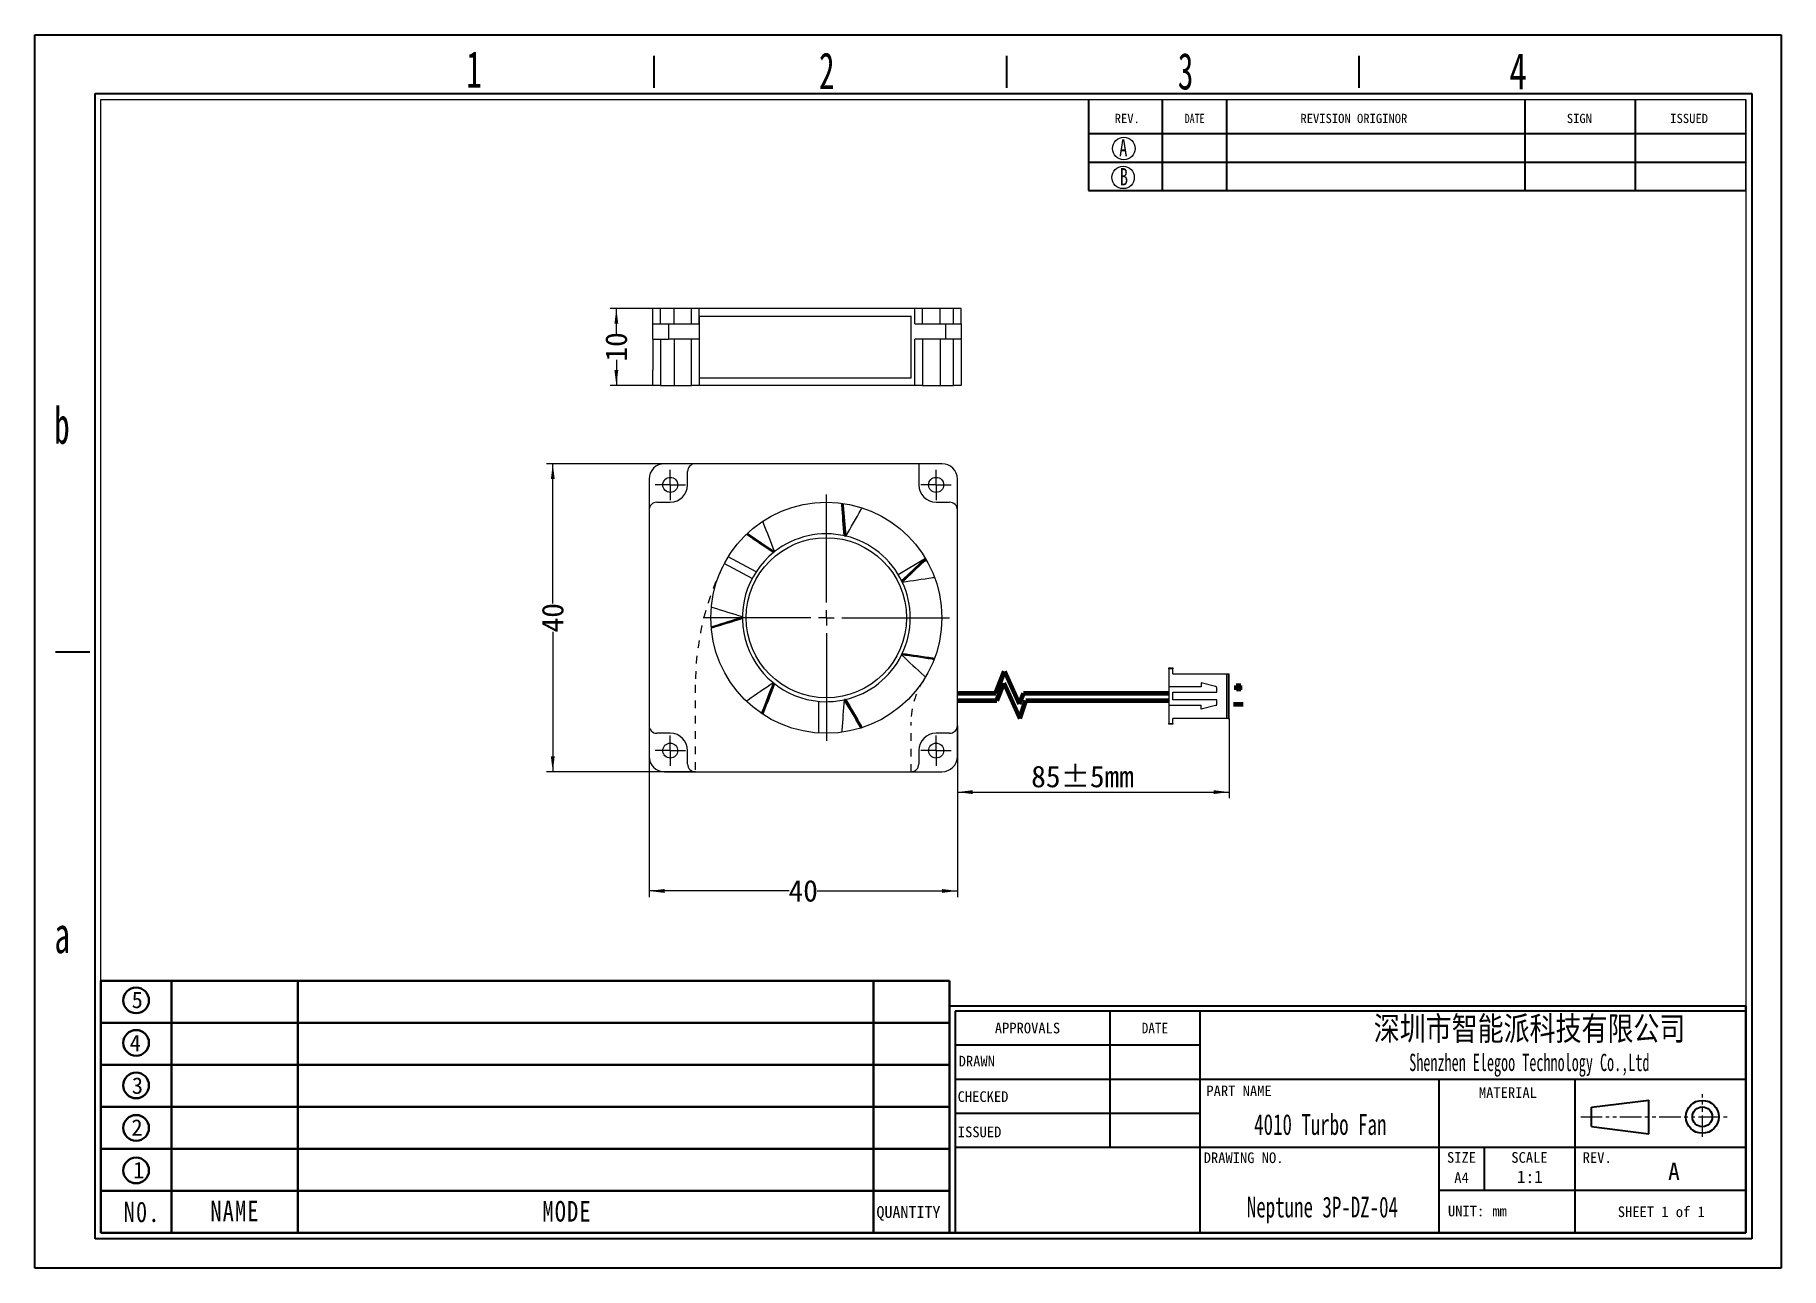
# Model space of a CAD drawing. Header units: millimetres. Extents: x 0 to 227, y 0 to 160.
import ezdxf
from ezdxf.enums import TextEntityAlignment as Align

# ---------------------------------------------------------------- set-up
doc = ezdxf.new("R2010")
doc.units = ezdxf.units.MM
for name, pattern in [('双点画线', [22, 12, -2, 2, -2, 2, -2]), ('点画线', [18, 12, -2, 2, -2]), ('虚线', [2, 1, -1])]:
    doc.linetypes.add(name, pattern=pattern)
doc.layers.get('0').update_dxf_attribs({"lineweight": 35})
for name, color, linetype, lineweight in [('SLD-0', 179, 'Continuous', 30), ('中心线层', 1, '点画线', 18), ('图框', 7, 'Continuous', 18), ('尺寸线层', 3, 'Continuous', 18), ('粗实线层', 7, 'Continuous', 35)]:
    doc.layers.add(name, color=color, linetype=linetype, lineweight=lineweight)
doc.styles.add('SLDTEXTSTYLE0', font='', dxfattribs={"width": 0.7})
doc.styles.add('SLDTEXTSTYLE10', font='', dxfattribs={"width": 0.7865})
doc.styles.add('SLDTEXTSTYLE11', font='', dxfattribs={"width": 0.862222})
doc.styles.add('SLDTEXTSTYLE12', font='', dxfattribs={"width": 1.089})
doc.styles.add('SLDTEXTSTYLE13', font='', dxfattribs={"width": 0.805625})
doc.styles.add('SLDTEXTSTYLE2', font='', dxfattribs={"width": 0.469})
doc.styles.add('SLDTEXTSTYLE3', font='', dxfattribs={"width": 0.56})
doc.styles.add('SLDTEXTSTYLE4', font='', dxfattribs={"width": 0.40535})
doc.styles.add('SLDTEXTSTYLE5', font='', dxfattribs={"width": 0.7})
doc.styles.add('SLDTEXTSTYLE6', font='', dxfattribs={"width": 0.62})
doc.styles.add('SLDTEXTSTYLE7', font='', dxfattribs={"width": 0.9075})
doc.styles.add('SLDTEXTSTYLE8', font='', dxfattribs={"width": 0.484})
doc.styles.add('SLDTEXTSTYLE9', font='', dxfattribs={"width": 0.870455})
doc.styles.add('工程1', font='')
doc.styles.add('标准', font='', dxfattribs={"width": 0.667})
doc.styles.get('SLDTEXTSTYLE0').set_extended_font_data('宋体')
doc.styles.get('SLDTEXTSTYLE10').set_extended_font_data('宋体')
doc.styles.get('SLDTEXTSTYLE11').set_extended_font_data('宋体')
doc.styles.get('SLDTEXTSTYLE12').set_extended_font_data('宋体')
doc.styles.get('SLDTEXTSTYLE13').set_extended_font_data('宋体')
doc.styles.get('SLDTEXTSTYLE2').set_extended_font_data('宋体')
doc.styles.get('SLDTEXTSTYLE3').set_extended_font_data('宋体')
doc.styles.get('SLDTEXTSTYLE4').set_extended_font_data('宋体')
doc.styles.get('SLDTEXTSTYLE5').set_extended_font_data('宋体')
doc.styles.get('SLDTEXTSTYLE6').set_extended_font_data('宋体')
doc.styles.get('SLDTEXTSTYLE7').set_extended_font_data('宋体')
doc.styles.get('SLDTEXTSTYLE8').set_extended_font_data('宋体')
doc.styles.get('SLDTEXTSTYLE9').set_extended_font_data('宋体')
doc.styles.get('工程1').set_extended_font_data('宋体')
doc.styles.get('标准').set_extended_font_data('宋体')
doc.dimstyles.new('标准', dxfattribs={"dimscale": 0.8, "dimtxt": 3.5, "dimasz": 2.5, "dimexe": 1, "dimexo": 0, "dimtad": 1, "dimdsep": 46, "dimtxsty": '工程1', "dimblk": '_CAXARROW', "dimcen": 0, "dimdle": 4, "dimazin": 2, "dimtfac": 0.707107, "dimtdec": 3, "dimtmove": 2, "dimatfit": 3, "dimfxl": 1, "dimfrac": 2, "dimtolj": 1, "dimarcsym": 1})

# ---------------------------------------------------------------- blocks, each defined once
blk = doc.blocks.new('ELEGOO标题栏_1')
for p in [(133.85, 38.11), (0, 0)]:
    blk.add_line(p, (133.85, 0))
at = {"layer": 'SLD-0', "color": 0, "linetype": 'Continuous'}
for p, q in [((133.85, 38.11), (0, 38.11)), ((0, 38.11), (0, 0)), ((133.85, 37.29), (0.96, 37.29)), ((0.96, 37.29), (0.96, 0)), ((26.95, 37.29), (26.95, 14.34)), ((42.07, 37.29), (42.07, 0)), ((42.07, 31.55), (0.96, 31.55)), ((133.85, 25.81), (0.96, 25.81)), ((82.22, 25.81), (82.22, 0)), ((105.17, 0), (105.17, 25.81)), ((107.93, 21.13), (117.56, 22.32)), ((107.93, 17.89), (107.93, 21.13)), ((117.56, 16.63), (117.56, 22.32)), ((42.07, 20.08), (0.96, 20.08)), ((107.93, 17.89), (117.56, 16.63)), ((133.85, 14.34), (0.96, 14.34)), ((89.87, 14.34), (89.87, 7.17)), ((82.22, 7.17), (133.85, 7.17))]:
    blk.add_line(p, q, dxfattribs=at)
for radius in [2.77, 1.67]:
    blk.add_circle((126.54, 19.51), radius, dxfattribs=at)
at = {"layer": '中心线层', "color": 1, "linetype": '双点画线', "lineweight": 18, "ltscale": 0.3}
for p, q in [((126.54, 16.16), (126.54, 23.3)), ((106.1, 19.51), (130.7, 19.51))]:
    blk.add_line(p, q, dxfattribs=at)
at = {"layer": 'SLD-0', "color": 0}
for s, insert, char_height, width, attachment_point, style in [('{\\W1;APPROVALS}', (13.1, 35.34), 1.7927, 38.1779, 2, 'SLDTEXTSTYLE10'), ('DATE', (34.52, 35.34), 1.793, 17.8919, 2, 'SLDTEXTSTYLE7'), ('{\\W0.8;深圳市智能派科技有限公司}', (97.5, 36.37), 4, 133.1206, 2, 'SLDTEXTSTYLE0'), ('{\\W1;DRAWN}', (4.58, 29.77), 1.7927, 12.6788, 2, 'SLDTEXTSTYLE4'), ('{\\fsimsun|b1|i0|c134|p2;\\W0.6;Shenzhen Elegoo Technology Co.,Ltd}', (97.46, 30.12), 2.9104, 129.0935, 2, 'SLDTEXTSTYLE2'), ('{\\W1;CHECKED}', (5.63, 23.81), 1.7927, 17.6061, 2, 'SLDTEXTSTYLE4'), ('{\\W1;PART NAME}', (48.66, 24.78), 1.7927, 40.2352, 2, 'SLDTEXTSTYLE11'), ('{\\W1;MATERIAL}', (93.86, 24.48), 1.7927, 43.0109, 2, 'SLDTEXTSTYLE12'), ('{\\W1;ISSUED}', (5.05, 17.87), 1.7927, 14.7218, 2, 'SLDTEXTSTYLE4'), ('{\\W1;DRAWING NO.}', (49.43, 13.53), 1.7927, 46.8642, 2, 'SLDTEXTSTYLE9'), ('{\\W1;SIZE}', (86.06, 13.59), 1.793, 9.8746, 2, 'SLDTEXTSTYLE4'), ('{\\W1;SCALE}', (97.48, 13.58), 1.7927, 22.8456, 2, 'SLDTEXTSTYLE7'), ('{\\W1;REV.}', (108.87, 13.56), 1.793, 16.3741, 2, 'SLDTEXTSTYLE7'), ('{\\W1;A}', (120.78, 11.78), 2.91, 3.9348, 1, 'SLDTEXTSTYLE3'), ('{\\W1;A4}', (86.06, 10.18), 1.793, 4.9073, 2, 'SLDTEXTSTYLE4'), ('{\\W1;1:1}', (97.55, 10.49), 2.117, 7.7808, 2, 'SLDTEXTSTYLE3'), ('{\\W1;UNIT:}', (86.83, 4.57), 1.7927, 18.0042, 2, 'SLDTEXTSTYLE7'), ('{\\W1;mm}', (92.46, 4.58), 1.793, 5.0475, 2, 'SLDTEXTSTYLE8'), ('{\\W1;SHEET 1 of 1}', (119.64, 4.44), 1.7927, 47.0046, 2, 'SLDTEXTSTYLE13')]:
    blk.add_mtext(s, dxfattribs=dict(at, insert=insert, char_height=char_height, width=width, attachment_point=attachment_point, style=style))
at = {"layer": '尺寸线层', "color": 0, "style": '标准', "width": 0.667}
for tag, height, p in [('绘制者', 2, (21.79, 28.7)), ('绘图日期', 2, (34.51, 28.68)), ('审核者', 2, (21.8, 23.22)), ('审核日期', 2, (34.51, 22.95)), ('材质', 3.5, (94.1, 18.33)), ('发布者', 2, (21.79, 17.24)), ('发布日期', 2, (34.51, 17.21)), ('零件名称', 3.5, (62.32, 18.23)), ('图纸编号', 3.5, (62.68, 4.34))]:
    blk.add_attdef(tag, text='', height=height, dxfattribs=at).set_placement(p, align=Align.MIDDLE_CENTER)
blk = doc.blocks.new('更新记录栏_1')
at = {"layer": 'SLD-0', "color": 0, "linetype": 'Continuous'}
for p, q in [((-110.52, 0), (-110.52, -15.3)), ((-98.13, 0), (-98.13, -15.3)), ((-87.3, 0), (-87.3, -15.3)), ((-110.52, -5.74), (0, -5.74)), ((-110.52, -10.52), (0, -10.52)), ((-110.52, -15.3), (0, -15.3))]:
    blk.add_line(p, q, dxfattribs=at)
at = {"layer": 'SLD-0', "color": 0}
for p, q in [((-37.16, 0), (-37.16, -15.3)), ((-18.58, 0), (-18.58, -15.3))]:
    blk.add_line(p, q, dxfattribs=at)
at = {"layer": 'SLD-0', "color": 2, "lineweight": 0}
for centre in [(-104.56, -8.25), (-104.68, -13.1)]:
    blk.add_circle(centre, 1.89, dxfattribs=at)
at = {"layer": '粗实线层', "color": 0, "lineweight": 18}
for p in [(-110.52, 0), (0, -15.3)]:
    blk.add_line(p, (0, 0), dxfattribs=at)
at = {"layer": 'SLD-0', "color": 0, "attachment_point": 1, "style": 'SLDTEXTSTYLE10'}
for s, insert, char_height, width in [('{\\W1;REV.}', (-106.09, -2.41), 1.554, 12.2988), ('DATE', (-94.32, -2.41), 1.554, 13.4388), ('{\\W1;REVISION ORIGINOR}', (-74.87, -2.41), 1.5536, 57.5127), ('{\\W1;SIGN}', (-30.09, -2.41), 1.554, 12.3134), ('{\\W1;ISSUED}', (-12.7, -2.41), 1.5536, 19.59)]:
    blk.add_mtext(s, dxfattribs=dict(at, insert=insert, char_height=char_height, width=width))
at = {"layer": 'SLD-0', "color": 2, "char_height": 2.9, "attachment_point": 1, "style": 'SLDTEXTSTYLE5'}
for s, insert, width in [('A', (-105.34, -6.68), 3.5956), ('B', (-105.23, -11.54), 3.5381)]:
    blk.add_mtext(s, dxfattribs=dict(at, insert=insert, width=width))
at = {"layer": '尺寸线层', "color": 0, "style": '标准', "width": 0.667}
for tag, p in [('日期A', (-92.71, -8.13)), ('A版本更新内容', (-62.23, -8.13)), ('标记A', (-27.87, -8.13)), ('发布者A', (-9.29, -8.13)), ('日期B', (-92.71, -12.91)), ('A版本更新内容', (-62.23, -12.91)), ('标记B', (-27.87, -12.91)), ('发布者B', (-9.29, -12.91))]:
    blk.add_attdef(tag, text='', height=1.5, dxfattribs=at).set_placement(p, align=Align.MIDDLE_CENTER)
blk = doc.blocks.new('图框_1')
at = {"layer": 'SLD-0', "color": 0}
for p, q in [((0, 207.38), (293.52, 207.38)), ((0, 0), (0, 207.38)), ((293.52, 207.38), (293.52, 0)), ((293.52, 0), (0, 0))]:
    blk.add_line(p, q, dxfattribs=at)
at = {"layer": 'SLD-0', "color": 0, "linetype": 'Continuous'}
for p, q in [((104.11, 198.49), (104.11, 203.88)), ((163.36, 198.49), (163.36, 203.88)), ((222.61, 198.49), (222.61, 203.88)), ((10.1, 4.94), (10.1, 197.5)), ((10.1, 197.5), (288.58, 197.5)), ((288.58, 197.5), (288.58, 4.94)), ((9.21, 103.56), (3.48, 103.56)), ((288.58, 4.94), (10.1, 4.94))]:
    blk.add_line(p, q, dxfattribs=at)
at = {"layer": 'SLD-0', "color": 0, "lineweight": 15}
for p, q in [((11.08, 5.93), (11.08, 196.52)), ((11.08, 196.52), (287.59, 196.52)), ((287.59, 196.52), (287.59, 5.93)), ((287.59, 5.93), (11.08, 5.93))]:
    blk.add_line(p, q, dxfattribs=at)
at = {"layer": 'SLD-0', "color": 0, "char_height": 6.17, "attachment_point": 1}
for s, insert, width, style in [('1', (72.52, 204.68), 3.1728, 'SLDTEXTSTYLE6'), ('2', (131.8, 204.43), 6.4014, 'SLDTEXTSTYLE6'), ('3', (192.12, 204.37), 6.3735, 'SLDTEXTSTYLE6'), ('4', (247.85, 204.37), 7.6545, 'SLDTEXTSTYLE5'), ('b', (3.24, 144.8), 6.4386, 'SLDTEXTSTYLE6'), ('a', (3.29, 59.13), 6.3735, 'SLDTEXTSTYLE6')]:
    blk.add_mtext(s, dxfattribs=dict(at, insert=insert, width=width, style=style))
blk = doc.blocks.new('图框1_1')
at = {"layer": '粗实线层', "color": 0}
blk.add_blockref('图框_1', (0, 0), dxfattribs=at)
blk = doc.blocks.new('明细栏_1')
at = {"layer": '粗实线层', "color": 0}
for p, q in [((144.46, 42.89), (0, 42.89)), ((0, 0), (0, 42.89)), ((12, 42.89), (12, 0)), ((33.51, 42.89), (33.51, 0)), ((131.49, 42.89), (131.49, 0)), ((144.46, 42.89), (144.46, 0)), ((144.46, 35.74), (0, 35.74)), ((144.46, 28.59), (0, 28.59)), ((144.46, 21.44), (0, 21.44)), ((0, 14.3), (0, 21.44)), ((144.46, 14.3), (0, 14.3)), ((144.46, 7.17), (0, 7.17)), ((144.46, 0), (0, 0))]:
    blk.add_line(p, q, dxfattribs=at)
for centre in [(6, 39.59), (6, 32.35), (6, 25.11), (6, 17.87), (6, 10.63)]:
    blk.add_circle(centre, 2.19, dxfattribs=at)
at = {"layer": '尺寸线层', "color": 0, "char_height": 2.8, "attachment_point": 1, "line_spacing_factor": 1.15057, "style": '标准'}
for s, insert, width in [('\\T1.1;{\\fsimsun|b1|i0|c134|p2;\\W1;5}', (5.24, 41.07), 1.5173), ('\\T1.1;{\\fsimsun|b1|i0|c134|p2;\\W1;4}', (4.9, 33.74), 1.7207), ('\\T1.1;{\\fsimsun|b1|i0|c134|p2;\\W1;3}', (5.27, 26.48), 1.5173), ('\\T1.1;{\\fsimsun|b1|i0|c134|p2;\\W1;2}', (5.2, 19.34), 1.5486), ('\\T1.1;{\\fsimsun|b1|i0|c134|p2;\\W1;1}', (5.48, 12.1), 1.3013)]:
    blk.add_mtext(s, dxfattribs=dict(at, insert=insert, width=width))
at = {"layer": '尺寸线层', "color": 3, "attachment_point": 1, "line_spacing_factor": 1.15057, "style": '标准'}
for s, insert, char_height, width in [('\\T1.1;{\\fsimsun|b1|i0|c134|p2;\\W0.8;\\C0;N0.}', (3.88, 5.33), 3.5, 5.1088), ('\\T1.1;{\\fsimsun|b1|i0|c134|p2;\\W0.8;\\C0;NAME}', (18.64, 5.48), 3.5, 8.4532), ('\\T1.1;{\\fsimsun|b1|i0|c134|p2;\\W0.8;\\C0;MODE}', (75.17, 5.42), 3.5, 8.4532), ('{\\fSimSun|b1|i0|c134|p2;\\W1;\\T1;\\C0;QUANTITY}', (132.02, 4.55), 2, 11.2737)]:
    blk.add_mtext(s, dxfattribs=dict(at, insert=insert, char_height=char_height, width=width))
at = {"layer": '尺寸线层', "color": 0, "style": '标准', "width": 0.667}
for tag, p in [('名称5', (22.75, 39.31)), ('规格5', (79.55, 39.31)), ('数量5 ', (137.97, 39.31)), ('名称4', (22.75, 32.17)), ('规格4 ', (79.55, 32.17)), ('数量4', (137.97, 32.17)), ('名称3', (22.75, 25.02)), ('规格3', (79.55, 25.02)), ('数量3', (137.97, 25.02)), ('名称2', (22.75, 17.87)), ('规格2', (79.55, 17.87)), ('数量2', (137.97, 17.87)), ('名称1', (22.75, 10.73)), ('规格1', (79.55, 10.73)), ('数量1', (137.97, 10.73))]:
    blk.add_attdef(tag, text='', height=2.5, dxfattribs=at).set_placement(p, align=Align.MIDDLE_CENTER)
blk = doc.blocks.new('SW_CENTERMARKSYMBOL_0_2_1')
at = {"layer": '图框', "color": 0}
for p, q in [((0, 2), (0, 16)), ((-2, 0), (-16, 0)), ((0, 0), (-1, 0)), ((0, 0), (0, 1)), ((0, 0), (0, -1)), ((0, 0), (1, 0)), ((2, 0), (16, 0)), ((0, -2), (0, -16))]:
    blk.add_line(p, q, dxfattribs=at)
blk = doc.blocks.new('SW_CENTERMARKSYMBOL_1')
at = {"layer": '图框', "color": 0}
for p, q in [((-1, 0), (-1.97, 0)), ((0, 0), (-1, 0)), ((0, 1), (0, 1.97)), ((0, 0), (0, 1)), ((0, 0), (0, -1)), ((0, 0), (1, 0)), ((1, 0), (1.97, 0)), ((0, -1), (0, -1.97))]:
    blk.add_line(p, q, dxfattribs=at)
blk = doc.blocks.new('SW_CENTERMARKSYMBOL_2_1')
at = {"layer": '图框', "color": 0}
for p, q in [((-1, 0), (-1.97, 0)), ((0, 0), (-1, 0)), ((0, 1), (0, 1.97)), ((0, 0), (0, 1)), ((0, 0), (0, -1)), ((0, 0), (1, 0)), ((1, 0), (1.97, 0)), ((0, -1), (0, -1.97))]:
    blk.add_line(p, q, dxfattribs=at)
blk = doc.blocks.new('SW_CENTERMARKSYMBOL_3')
at = {"layer": '图框', "color": 0}
for p, q in [((-1, 0), (-1.97, 0)), ((0, 0), (-1, 0)), ((0, 1), (0, 1.97)), ((0, 0), (0, 1)), ((0, 0), (0, -1)), ((0, 0), (1, 0)), ((1, 0), (1.97, 0)), ((0, -1), (0, -1.97))]:
    blk.add_line(p, q, dxfattribs=at)
blk = doc.blocks.new('SW_CENTERMARKSYMBOL_4')
at = {"layer": '图框', "color": 0}
for p, q in [((-1, 0), (-1.97, 0)), ((0, 0), (-1, 0)), ((0, 1), (0, 1.97)), ((0, 0), (0, 1)), ((0, 0), (0, -1)), ((0, 0), (1, 0)), ((1, 0), (1.97, 0)), ((0, -1), (0, -1.97))]:
    blk.add_line(p, q, dxfattribs=at)
blk = doc.blocks.new('*X13')
at = {"layer": '尺寸线层', "linetype": 'Continuous'}
for points in [[(119.7, 61.79), (121.7, 62.04), (121.7, 61.54)], [(154.96, 61.79), (152.96, 62.04), (152.96, 61.54)]]:
    blk.add_hatch(color=0, dxfattribs=at).paths.add_polyline_path(points, flags=0)
at = {"layer": '尺寸线层', "color": 0, "linetype": 'Continuous'}
for p, q in [((154.96, 71.37), (154.96, 60.99)), ((119.7, 66.41), (119.7, 60.99)), ((119.7, 61.79), (154.96, 61.79))]:
    blk.add_line(p, q, dxfattribs=at)
at = {"layer": '尺寸线层', "color": 0, "insert": (135.95, 63.8), "char_height": 2.8, "width": 27.6559, "attachment_point": 5, "style": '工程1'}
blk.add_mtext('85%%P5mm', dxfattribs=at)
blk = doc.blocks.new('_CAXARROW')
blk.add_hatch(color=0).paths.add_polyline_path([(0, 0), (-1, 0.125), (-1, -0.125)], flags=0)
blk = doc.blocks.new('*X14')
at = {"layer": '尺寸线层', "linetype": 'Continuous'}
for points in [[(67.2, 104.43), (67.45, 102.43), (66.95, 102.43)], [(67.2, 64.43), (67.45, 66.43), (66.95, 66.43)]]:
    blk.add_hatch(color=0, dxfattribs=at).paths.add_polyline_path(points, flags=0)
at = {"layer": '尺寸线层', "color": 0, "linetype": 'Continuous'}
for p, q in [((85.7, 104.43), (66.4, 104.43)), ((67.2, 86.26), (67.2, 104.43)), ((67.2, 82.6), (67.2, 64.43)), ((85.7, 64.43), (66.4, 64.43))]:
    blk.add_line(p, q, dxfattribs=at)
at = {"layer": '尺寸线层', "color": 0, "insert": (67.2, 84.43), "char_height": 2.8, "width": 7.3207, "attachment_point": 5, "rotation": 90, "style": '工程1'}
blk.add_mtext('40', dxfattribs=at)
blk = doc.blocks.new('*X15')
at = {"layer": '尺寸线层', "linetype": 'Continuous'}
for points in [[(79.7, 48.96), (81.7, 49.21), (81.7, 48.71)], [(119.7, 48.96), (117.7, 49.21), (117.7, 48.71)]]:
    blk.add_hatch(color=0, dxfattribs=at).paths.add_polyline_path(points, flags=0)
at = {"layer": '尺寸线层', "color": 0, "linetype": 'Continuous'}
for p, q in [((79.7, 70.43), (79.7, 48.16)), ((119.7, 70.43), (119.7, 48.16)), ((97.87, 48.96), (79.7, 48.96)), ((101.53, 48.96), (119.7, 48.96))]:
    blk.add_line(p, q, dxfattribs=at)
at = {"layer": '尺寸线层', "color": 0, "insert": (99.7, 48.96), "char_height": 2.8, "width": 7.3207, "attachment_point": 5, "style": '工程1'}
blk.add_mtext('40', dxfattribs=at)
blk = doc.blocks.new('*X16')
at = {"layer": '尺寸线层', "linetype": 'Continuous'}
for points in [[(75.45, 124.59), (75.7, 122.59), (75.2, 122.59)], [(75.45, 114.59), (75.7, 116.59), (75.2, 116.59)]]:
    blk.add_hatch(color=0, dxfattribs=at).paths.add_polyline_path(points, flags=0)
at = {"layer": '尺寸线层', "color": 0, "linetype": 'Continuous'}
for p, q in [((81.2, 124.59), (74.65, 124.59)), ((75.45, 121.26), (75.45, 124.59)), ((75.45, 117.91), (75.45, 114.59)), ((81.2, 114.59), (74.65, 114.59))]:
    blk.add_line(p, q, dxfattribs=at)
at = {"layer": '尺寸线层', "color": 0, "insert": (75.45, 119.59), "char_height": 2.8, "width": 6.695, "attachment_point": 5, "rotation": 90, "style": '工程1'}
blk.add_mtext('10', dxfattribs=at)

msp = doc.modelspace()

# ---------------------------------------------------------------- linework, layer by layer
at = {"color": 0, "linetype": 'Continuous', "lineweight": 15}
for p, q in [((80.199, 122.589), (80.199, 124.589)), ((81.199, 124.589), (80.199, 124.589)), ((80.199, 120.589), (80.199, 122.589)), ((80.199, 122.589), (82.199, 122.589)), ((81.199, 122.589), (81.199, 124.589)), ((82.949, 124.589), (81.199, 124.589)), ((82.199, 122.589), (82.199, 120.589)), ((82.199, 122.589), (86.199, 122.589)), ((82.949, 122.589), (82.949, 124.589)), ((85.199, 124.589), (82.949, 124.589)), ((85.199, 122.589), (85.199, 124.589)), ((86.199, 124.589), (85.199, 124.589)), ((86.199, 122.589), (86.199, 124.589)), ((114.199, 124.589), (86.199, 124.589)), ((86.199, 123.589), (113.699, 123.589)), ((86.199, 123.589), (86.199, 115.589)), ((113.699, 115.589), (113.699, 123.589)), ((114.199, 122.589), (114.199, 124.589)), ((115.199, 124.589), (114.199, 124.589)), ((114.199, 122.589), (118.199, 122.589)), ((115.199, 122.589), (115.199, 124.589)), ((117.449, 124.589), (115.199, 124.589)), ((117.449, 122.589), (117.449, 124.589)), ((119.199, 124.589), (117.449, 124.589)), ((118.199, 120.589), (118.199, 122.589)), ((118.199, 122.589), (120.199, 122.589)), ((119.199, 122.589), (119.199, 124.589)), ((120.199, 124.589), (119.199, 124.589)), ((120.199, 122.589), (120.199, 124.589)), ((120.199, 122.589), (120.199, 120.589)), ((80.199, 120.589), (82.199, 120.589)), ((80.199, 120.589), (80.199, 116.589)), ((81.199, 120.589), (81.199, 114.589)), ((86.199, 120.589), (82.199, 120.589)), ((82.949, 120.589), (82.949, 114.589)), ((85.199, 114.589), (85.199, 120.589)), ((86.199, 120.589), (86.199, 114.589)), ((118.199, 120.589), (114.199, 120.589)), ((114.199, 114.589), (114.199, 120.589)), ((115.199, 120.589), (115.199, 114.589)), ((117.449, 120.589), (117.449, 114.589)), ((120.199, 120.589), (118.199, 120.589)), ((119.199, 114.589), (119.199, 120.589)), ((120.199, 120.589), (120.199, 114.589)), ((80.199, 114.589), (80.199, 116.589)), ((86.199, 115.589), (113.699, 115.589)), ((81.199, 114.589), (80.199, 114.589)), ((81.199, 114.589), (82.949, 114.589)), ((82.949, 114.589), (85.199, 114.589)), ((86.199, 114.589), (85.199, 114.589)), ((114.199, 114.589), (86.199, 114.589)), ((115.199, 114.589), (114.199, 114.589)), ((115.199, 114.589), (117.449, 114.589)), ((117.449, 114.589), (119.199, 114.589)), ((120.199, 114.589), (119.199, 114.589)), ((85.699, 104.43), (81.699, 104.43)), ((114.699, 104.43), (85.699, 104.43)), ((114.699, 104.43), (114.699, 101.68)), ((117.699, 104.43), (114.699, 104.43)), ((79.699, 102.43), (79.699, 98.43)), ((84.699, 101.68), (84.699, 103.43)), ((119.699, 98.43), (119.699, 102.43)), ((79.699, 98.43), (79.699, 70.43)), ((80.699, 99.43), (82.449, 99.43)), ((116.949, 99.43), (118.699, 99.43)), ((119.699, 70.43), (119.699, 98.43)), ((79.699, 70.43), (79.699, 66.43)), ((119.699, 66.43), (119.699, 70.43)), ((82.449, 69.43), (80.699, 69.43)), ((118.699, 69.43), (116.949, 69.43)), ((84.699, 65.43), (84.699, 67.18)), ((114.699, 67.18), (114.699, 65.43)), ((81.699, 64.43), (85.699, 64.43)), ((85.699, 64.43), (113.699, 64.43)), ((113.699, 64.43), (117.699, 64.43))]:
    msp.add_line(p, q, dxfattribs=at)
at = {"color": 9, "linetype": 'Continuous', "lineweight": 18}
for p, q in [((95.869, 92.919), (95.943, 92.978)), ((105.077, 95.063), (105.169, 95.042)), ((93.079, 89.545), (89.454, 91.473)), ((93.589, 90.407), (89.953, 92.34)), ((112.038, 90.042), (115.556, 92.156)), ((112.494, 89.2), (112.535, 89.115)), ((91.804, 84.53), (91.804, 84.478)), ((91.804, 84.383), (91.804, 84.478)), ((91.804, 84.383), (91.804, 84.33)), ((112.535, 79.746), (112.494, 79.661)), ((95.943, 75.883), (95.869, 75.942)), ((101.699, 73.581), (101.699, 69.464)), ((102.699, 73.535), (102.699, 69.43)), ((105.169, 73.819), (105.077, 73.798))]:
    msp.add_line(p, q, dxfattribs=at)
at = {"color": 7, "linetype": 'Continuous', "lineweight": 15}
for p, q in [((147.155, 77.918), (147.655, 77.918)), ((147.155, 77.818), (147.155, 77.918)), ((147.655, 77.818), (147.155, 77.818)), ((147.155, 77.818), (147.155, 75.468)), ((147.655, 77.918), (147.655, 77.818)), ((147.655, 77.168), (147.655, 77.818)), ((147.655, 77.168), (154.655, 77.168)), ((154.655, 71.368), (154.655, 77.168)), ((154.655, 77.168), (154.855, 77.168)), ((154.855, 77.168), (154.855, 71.368)), ((154.855, 77.168), (154.955, 77.168)), ((154.955, 71.368), (154.955, 77.168)), ((147.155, 75.468), (147.155, 73.068)), ((151.355, 75.468), (147.155, 75.468)), ((151.355, 75.968), (151.355, 75.468)), ((153.204, 75.506), (151.355, 75.968)), ((153.355, 74.768), (153.355, 75.312)), ((147.155, 73.068), (151.355, 73.068)), ((147.155, 73.068), (147.155, 70.718)), ((147.655, 74.768), (153.355, 74.768)), ((147.655, 73.768), (147.655, 74.768)), ((153.355, 73.768), (147.655, 73.768)), ((151.355, 72.568), (151.355, 73.068)), ((153.204, 73.03), (151.355, 72.568)), ((153.355, 73.224), (153.355, 73.768)), ((147.155, 70.718), (147.655, 70.718)), ((147.155, 70.618), (147.155, 70.718)), ((147.655, 70.618), (147.155, 70.618)), ((154.655, 71.368), (147.655, 71.368)), ((147.655, 70.718), (147.655, 71.368)), ((147.655, 70.718), (147.655, 70.618)), ((154.855, 71.368), (154.655, 71.368)), ((154.855, 71.368), (154.955, 71.368))]:
    msp.add_line(p, q, dxfattribs=at)
at = {"color": 8, "linetype": '虚线', "lineweight": 18}
for p, q in [((85.699, 75.699), (85.699, 64.43)), ((113.699, 64.43), (113.699, 70.866))]:
    msp.add_line(p, q, dxfattribs=at)
at = {"color": 0, "linetype": 'Continuous', "lineweight": 15}
for centre, radius in [((82.449, 101.68), 0.975), ((116.949, 101.68), 0.975), ((102.699, 84.43), 15), ((82.449, 67.18), 0.975), ((116.949, 67.18), 0.975)]:
    msp.add_circle(centre, radius, dxfattribs=at)
at = {"color": 9, "linetype": 'Continuous', "lineweight": 18}
msp.add_circle((102.699, 84.43), 10.395, dxfattribs=at)
at = {"color": 0, "linetype": 'Continuous', "lineweight": 15}
for centre, radius, start, end in [((81.699, 102.43), 2, 90, 180), ((85.699, 103.43), 1, 90, 180), ((117.699, 102.43), 2, 0, 90), ((82.449, 101.68), 2.25, 270, 0), ((116.949, 101.68), 2.25, 180, 270), ((80.699, 98.43), 1, 90, 180), ((118.699, 98.43), 1, 0, 90), ((80.699, 70.43), 1, 180, 270), ((118.699, 70.43), 1, 270, 0), ((82.449, 67.18), 2.25, 0, 90), ((116.949, 67.18), 2.25, 90, 180), ((81.699, 66.43), 2, 180, 270), ((117.699, 66.43), 2, 270, 360), ((85.699, 65.43), 1, 180, 270), ((113.699, 65.43), 1, 270, 0)]:
    msp.add_arc(centre, radius, start, end, dxfattribs=at)
at = {"color": 9, "linetype": 'Continuous', "lineweight": 18}
for start, end in [(77.14286, 128.05281), (128.57143, 270), (334.28571, 76.62433), (282.85714, 333.76667), (270, 282.33777)]:
    msp.add_arc((102.699, 84.43), 10.895, start, end, dxfattribs=at)
at = {"color": 8, "linetype": '虚线', "lineweight": 18}
for centre, radius, start in [((120.759, 75.699), 35.06, 154.19748), ((123.699, 70.866), 10, 147.14012)]:
    msp.add_arc(centre, radius, start, 180, dxfattribs=at)
at = {"color": 7, "linetype": 'Continuous', "lineweight": 15}
for centre, start, end in [((153.155, 75.312), 0, 75.96376), ((153.155, 73.224), 284.03624, 0)]:
    msp.add_arc(centre, 0.2, start, end, dxfattribs=at)
at = {"color": 9, "linetype": 'Continuous', "lineweight": 18}
for points, knots in [([(105.026, 95.075), (104.908, 96.396), (104.806, 97.719), (104.712, 99.123), (104.706, 99.21), (104.701, 99.296)], [0, 0, 0, 0, 589.8024407, 589.8024407, 628.6518037, 628.6518037, 628.6518037, 628.6518037]), ([(104.733, 99.292), (104.739, 99.207), (104.745, 99.121), (104.846, 97.715), (104.954, 96.388), (105.077, 95.063)], [0, 0, 0, 0, 38.2009973, 38.2009973, 630.4374945, 630.4374945, 630.4374945, 630.4374945]), ([(105.169, 95.042), (105.047, 96.367), (104.937, 97.693), (104.833, 99.103), (104.827, 99.192), (104.82, 99.28)], [0, 0, 0, 0, 589.6868725, 589.6868725, 629.0104854, 629.0104854, 629.0104854, 629.0104854]), ([(104.884, 99.27), (104.89, 99.183), (104.897, 99.096), (104.997, 97.685), (105.103, 96.357), (105.221, 95.03)], [0, 0, 0, 0, 39.0115866, 39.0115866, 630.8518571, 630.8518571, 630.8518571, 630.8518571]), ([(105.221, 95.03), (105.9, 96.17), (106.566, 97.317), (107.259, 98.541), (107.302, 98.617), (107.345, 98.693)], [0, 0, 0, 0, 593.8094423, 593.8094423, 632.9227403, 632.9227403, 632.9227403, 632.9227403]), ([(95.828, 92.886), (94.721, 93.619), (93.623, 94.363), (92.467, 95.165), (92.396, 95.215), (92.324, 95.264)], [0, 0, 0, 0, 545.7208939, 545.7208939, 581.6666745, 581.6666745, 581.6666745, 581.6666745]), ([(92.348, 95.287), (92.419, 95.239), (92.489, 95.19), (93.651, 94.392), (94.756, 93.65), (95.869, 92.919)], [0, 0, 0, 0, 35.2881608, 35.2881608, 582.3664621, 582.3664621, 582.3664621, 582.3664621]), ([(95.943, 92.978), (94.831, 93.708), (93.725, 94.45), (92.558, 95.248), (92.485, 95.298), (92.412, 95.348)], [0, 0, 0, 0, 545.8196266, 545.8196266, 582.2179265, 582.2179265, 582.2179265, 582.2179265]), ([(92.459, 95.392), (92.531, 95.342), (92.603, 95.293), (93.769, 94.491), (94.873, 93.746), (95.984, 93.011)], [0, 0, 0, 0, 36.0533932, 36.0533932, 583.0152541, 583.0152541, 583.0152541, 583.0152541]), ([(95.984, 93.011), (95.516, 94.253), (95.035, 95.488), (94.51, 96.794), (94.477, 96.875), (94.445, 96.956)], [0, 0, 0, 0, 553.8118233, 553.8118233, 590.2905407, 590.2905407, 590.2905407, 590.2905407]), ([(95.869, 92.919), (95.864, 92.915), (95.859, 92.911), (95.855, 92.908), (95.85, 92.904), (95.846, 92.901), (95.842, 92.898), (95.838, 92.895), (95.835, 92.892), (95.833, 92.89), (95.831, 92.889), (95.829, 92.887), (95.828, 92.887), (95.828, 92.886), (95.828, 92.886), (95.828, 92.886)], [0, 0, 0, 0, 291.6119837, 291.6119837, 291.6119837, 583.6402577, 583.6402577, 583.6402577, 868.5619034, 868.5619034, 868.5619034, 1139.5874776, 1139.5874776, 1139.5874776, 1274.2928802, 1274.2928802, 1274.2928802, 1274.2928802]), ([(95.984, 93.011), (95.984, 93.011), (95.983, 93.01), (95.982, 93.009), (95.98, 93.008), (95.978, 93.006), (95.976, 93.004), (95.973, 93.002), (95.97, 93), (95.966, 92.997), (95.962, 92.994), (95.958, 92.99), (95.954, 92.987), (95.95, 92.984), (95.946, 92.981), (95.943, 92.978)], [0, 0, 0, 0, 257.7054134, 257.7054134, 257.7054134, 515.0548084, 515.0548084, 515.0548084, 777.8949417, 777.8949417, 777.8949417, 1053.0882772, 1053.0882772, 1053.0882772, 1275.9947684, 1275.9947684, 1275.9947684, 1275.9947684]), ([(105.077, 95.063), (105.071, 95.064), (105.065, 95.066), (105.059, 95.067), (105.054, 95.068), (105.048, 95.069), (105.044, 95.07), (105.039, 95.072), (105.035, 95.072), (105.032, 95.073), (105.029, 95.074), (105.027, 95.074), (105.026, 95.074), (105.026, 95.075), (105.026, 95.075), (105.026, 95.075)], [0, 0, 0, 0, 310.9159268, 310.9159268, 310.9159268, 622.2757013, 622.2757013, 622.2757013, 926.0584074, 926.0584074, 926.0584074, 1215.0251588, 1215.0251588, 1215.0251588, 1358.6477032, 1358.6477032, 1358.6477032, 1358.6477032]), ([(105.221, 95.03), (105.221, 95.03), (105.22, 95.03), (105.218, 95.031), (105.216, 95.031), (105.213, 95.032), (105.21, 95.032), (105.207, 95.033), (105.203, 95.034), (105.198, 95.035), (105.194, 95.036), (105.188, 95.037), (105.183, 95.039), (105.178, 95.04), (105.174, 95.041), (105.169, 95.042)], [0, 0, 0, 0, 274.6463502, 274.6463502, 274.6463502, 548.9132781, 548.9132781, 548.9132781, 829.0318923, 829.0318923, 829.0318923, 1122.3157787, 1122.3157787, 1122.3157787, 1359.8756089, 1359.8756089, 1359.8756089, 1359.8756089]), ([(112.471, 89.248), (113.432, 90.164), (114.401, 91.068), (115.441, 92.017), (115.505, 92.075), (115.569, 92.134)], [0, 0, 0, 0, 607.161243, 607.161243, 647.1540032, 647.1540032, 647.1540032, 647.1540032]), ([(115.586, 92.106), (115.523, 92.048), (115.461, 91.99), (114.423, 91.034), (113.454, 90.123), (112.494, 89.2)], [0, 0, 0, 0, 39.5350279, 39.5350279, 652.4532259, 652.4532259, 652.4532259, 652.4532259]), ([(112.535, 89.115), (113.495, 90.037), (114.464, 90.95), (115.501, 91.91), (115.566, 91.97), (115.631, 92.03)], [0, 0, 0, 0, 606.699136, 606.699136, 647.1572312, 647.1572312, 647.1572312, 647.1572312]), ([(115.664, 91.974), (115.599, 91.915), (115.535, 91.856), (114.494, 90.898), (113.522, 89.987), (112.558, 89.068)], [0, 0, 0, 0, 40.3475022, 40.3475022, 652.4547655, 652.4547655, 652.4547655, 652.4547655]), ([(112.494, 89.2), (112.492, 89.206), (112.489, 89.211), (112.486, 89.217), (112.484, 89.222), (112.481, 89.227), (112.479, 89.231), (112.477, 89.235), (112.476, 89.239), (112.474, 89.242), (112.473, 89.244), (112.472, 89.246), (112.472, 89.247), (112.471, 89.248), (112.471, 89.248), (112.471, 89.248)], [0, 0, 0, 0, 319.4269326, 319.4269326, 319.4269326, 639.3098628, 639.3098628, 639.3098628, 951.4083101, 951.4083101, 951.4083101, 1248.285231, 1248.285231, 1248.285231, 1395.8392958, 1395.8392958, 1395.8392958, 1395.8392958]), ([(112.558, 89.068), (112.558, 89.068), (112.558, 89.068), (112.557, 89.07), (112.556, 89.072), (112.555, 89.074), (112.554, 89.077), (112.552, 89.08), (112.55, 89.084), (112.548, 89.088), (112.546, 89.092), (112.544, 89.097), (112.541, 89.102), (112.539, 89.106), (112.537, 89.111), (112.535, 89.115)], [0, 0, 0, 0, 281.9448757, 281.9448757, 281.9448757, 563.5002464, 563.5002464, 563.5002464, 851.0628076, 851.0628076, 851.0628076, 1152.1404984, 1152.1404984, 1152.1404984, 1396.013307, 1396.013307, 1396.013307, 1396.013307]), ([(112.558, 89.068), (113.873, 89.247), (115.185, 89.442), (116.575, 89.663), (116.66, 89.676), (116.746, 89.69)], [0, 0, 0, 0, 605.8192613, 605.8192613, 645.7236273, 645.7236273, 645.7236273, 645.7236273]), ([(87.744, 83.259), (87.828, 83.284), (87.912, 83.31), (89.265, 83.722), (90.536, 84.12), (91.804, 84.53)], [0, 0, 0, 0, 33.1548364, 33.1548364, 536.143027, 536.143027, 536.143027, 536.143027]), ([(91.804, 84.478), (90.539, 84.064), (89.27, 83.661), (87.919, 83.247), (87.834, 83.221), (87.75, 83.195)], [0, 0, 0, 0, 499.0907067, 499.0907067, 532.3728614, 532.3728614, 532.3728614, 532.3728614]), ([(87.757, 83.107), (87.839, 83.132), (87.921, 83.157), (89.27, 83.568), (90.539, 83.969), (91.804, 84.383)], [0, 0, 0, 0, 32.4638193, 32.4638193, 535.7558788, 535.7558788, 535.7558788, 535.7558788]), ([(91.804, 84.53), (90.541, 84.939), (89.275, 85.333), (87.927, 85.737), (87.843, 85.762), (87.76, 85.787)], [0, 0, 0, 0, 505.8149255, 505.8149255, 539.1321625, 539.1321625, 539.1321625, 539.1321625]), ([(91.804, 84.33), (90.541, 83.922), (89.275, 83.528), (87.927, 83.124), (87.843, 83.099), (87.76, 83.074)], [0, 0, 0, 0, 499.1742301, 499.1742301, 532.0540549, 532.0540549, 532.0540549, 532.0540549]), ([(112.471, 79.613), (112.471, 79.613), (112.472, 79.614), (112.473, 79.616), (112.473, 79.617), (112.474, 79.62), (112.476, 79.623), (112.477, 79.626), (112.479, 79.63), (112.481, 79.634), (112.483, 79.638), (112.486, 79.643), (112.488, 79.648), (112.49, 79.652), (112.492, 79.656), (112.494, 79.661)], [0, 0, 0, 0, 275.1061602, 275.1061602, 275.1061602, 549.8322629, 549.8322629, 549.8322629, 830.4198488, 830.4198488, 830.4198488, 1124.194748, 1124.194748, 1124.194748, 1362.1522983, 1362.1522983, 1362.1522983, 1362.1522983]), ([(112.471, 79.613), (113.432, 78.697), (114.401, 77.793), (115.441, 76.844), (115.505, 76.786), (115.569, 76.727)], [0, 0, 0, 0, 582.8889135, 582.8889135, 621.2828934, 621.2828934, 621.2828934, 621.2828934]), ([(116.68, 78.998), (116.594, 79.011), (116.507, 79.024), (115.109, 79.241), (113.791, 79.433), (112.471, 79.613)], [0, 0, 0, 0, 39.3917104, 39.3917104, 636.9987957, 636.9987957, 636.9987957, 636.9987957]), ([(112.494, 79.661), (113.813, 79.485), (115.131, 79.297), (116.529, 79.084), (116.616, 79.071), (116.703, 79.058)], [0, 0, 0, 0, 588.7930321, 588.7930321, 628.0570387, 628.0570387, 628.0570387, 628.0570387]), ([(112.535, 79.746), (112.538, 79.752), (112.541, 79.757), (112.543, 79.762), (112.546, 79.768), (112.548, 79.773), (112.55, 79.777), (112.552, 79.781), (112.554, 79.785), (112.555, 79.787), (112.556, 79.79), (112.557, 79.792), (112.558, 79.793), (112.558, 79.793), (112.558, 79.793), (112.558, 79.793)], [0, 0, 0, 0, 311.9549896, 311.9549896, 311.9549896, 624.3553103, 624.3553103, 624.3553103, 929.1532404, 929.1532404, 929.1532404, 1219.0857018, 1219.0857018, 1219.0857018, 1363.1882243, 1363.1882243, 1363.1882243, 1363.1882243]), ([(116.735, 79.14), (116.65, 79.153), (116.566, 79.166), (115.172, 79.381), (113.855, 79.571), (112.535, 79.746)], [0, 0, 0, 0, 38.62736, 38.62736, 637.4738292, 637.4738292, 637.4738292, 637.4738292]), ([(112.558, 79.793), (113.873, 79.614), (115.185, 79.419), (116.575, 79.198), (116.66, 79.185), (116.746, 79.171)], [0, 0, 0, 0, 589.63629, 589.63629, 628.474709, 628.474709, 628.474709, 628.474709]), ([(95.828, 75.975), (94.721, 75.242), (93.623, 74.498), (92.467, 73.696), (92.396, 73.646), (92.324, 73.597)], [0, 0, 0, 0, 492.2481873, 492.2481873, 524.6718045, 524.6718045, 524.6718045, 524.6718045]), ([(94.291, 72.008), (94.323, 72.09), (94.355, 72.171), (94.877, 73.486), (95.358, 74.728), (95.828, 75.975)], [0, 0, 0, 0, 33.130122, 33.130122, 535.7433725, 535.7433725, 535.7433725, 535.7433725]), ([(95.869, 75.942), (95.404, 74.695), (94.928, 73.452), (94.409, 72.137), (94.377, 72.055), (94.344, 71.972)], [0, 0, 0, 0, 493.9706004, 493.9706004, 526.9113179, 526.9113179, 526.9113179, 526.9113179]), ([(94.417, 71.924), (94.449, 72.003), (94.481, 72.082), (95.001, 73.393), (95.478, 74.635), (95.943, 75.883)], [0, 0, 0, 0, 32.4849891, 32.4849891, 536.1052477, 536.1052477, 536.1052477, 536.1052477]), ([(95.984, 75.85), (95.516, 74.608), (95.035, 73.373), (94.51, 72.067), (94.477, 71.986), (94.445, 71.905)], [0, 0, 0, 0, 494.6624537, 494.6624537, 527.2450948, 527.2450948, 527.2450948, 527.2450948]), ([(95.828, 75.975), (95.828, 75.975), (95.828, 75.974), (95.83, 75.973), (95.831, 75.972), (95.833, 75.97), (95.836, 75.968), (95.839, 75.966), (95.842, 75.963), (95.845, 75.961), (95.849, 75.958), (95.853, 75.954), (95.858, 75.951), (95.861, 75.948), (95.865, 75.945), (95.869, 75.942)], [0, 0, 0, 0, 240.1638184, 240.1638184, 240.1638184, 479.9958519, 479.9958519, 479.9958519, 724.9448781, 724.9448781, 724.9448781, 981.4062437, 981.4062437, 981.4062437, 1189.1398468, 1189.1398468, 1189.1398468, 1189.1398468]), ([(95.943, 75.883), (95.948, 75.879), (95.952, 75.875), (95.957, 75.872), (95.961, 75.868), (95.966, 75.865), (95.97, 75.862), (95.973, 75.859), (95.976, 75.856), (95.979, 75.854), (95.981, 75.852), (95.983, 75.851), (95.983, 75.851), (95.984, 75.85), (95.984, 75.85), (95.984, 75.85)], [0, 0, 0, 0, 272.2715928, 272.2715928, 272.2715928, 544.9318666, 544.9318666, 544.9318666, 810.9568403, 810.9568403, 810.9568403, 1064.0073626, 1064.0073626, 1064.0073626, 1189.7787868, 1189.7787868, 1189.7787868, 1189.7787868]), ([(105.026, 73.786), (104.908, 72.465), (104.806, 71.142), (104.712, 69.738), (104.706, 69.651), (104.701, 69.565)], [0, 0, 0, 0, 531.8004038, 531.8004038, 566.8292636, 566.8292636, 566.8292636, 566.8292636]), ([(105.026, 73.786), (105.026, 73.786), (105.026, 73.787), (105.028, 73.787), (105.03, 73.787), (105.033, 73.788), (105.036, 73.789), (105.039, 73.79), (105.043, 73.79), (105.048, 73.791), (105.053, 73.793), (105.058, 73.794), (105.063, 73.795), (105.068, 73.796), (105.072, 73.797), (105.077, 73.798)], [0, 0, 0, 0, 256.5724734, 256.5724734, 256.5724734, 512.7904935, 512.7904935, 512.7904935, 774.4751132, 774.4751132, 774.4751132, 1048.4586272, 1048.4586272, 1048.4586272, 1270.3851635, 1270.3851635, 1270.3851635, 1270.3851635]), ([(107.168, 70.112), (107.125, 70.188), (107.082, 70.264), (106.379, 71.492), (105.707, 72.642), (105.026, 73.786)], [0, 0, 0, 0, 36.2573409, 36.2573409, 586.3132688, 586.3132688, 586.3132688, 586.3132688]), ([(105.077, 73.798), (105.762, 72.658), (106.437, 71.51), (107.142, 70.284), (107.186, 70.208), (107.23, 70.131)], [0, 0, 0, 0, 539.5698511, 539.5698511, 575.5513811, 575.5513811, 575.5513811, 575.5513811]), ([(105.169, 73.819), (105.175, 73.821), (105.181, 73.822), (105.187, 73.823), (105.193, 73.825), (105.198, 73.826), (105.203, 73.827), (105.207, 73.828), (105.211, 73.829), (105.214, 73.829), (105.217, 73.83), (105.219, 73.831), (105.22, 73.831), (105.22, 73.831), (105.221, 73.831), (105.221, 73.831)], [0, 0, 0, 0, 291.0824777, 291.0824777, 291.0824777, 582.5804899, 582.5804899, 582.5804899, 866.9847778, 866.9847778, 866.9847778, 1137.5182266, 1137.5182266, 1137.5182266, 1271.9790325, 1271.9790325, 1271.9790325, 1271.9790325]), ([(107.314, 70.158), (107.271, 70.232), (107.229, 70.306), (106.528, 71.53), (105.855, 72.678), (105.169, 73.819)], [0, 0, 0, 0, 35.5724096, 35.5724096, 587.0574683, 587.0574683, 587.0574683, 587.0574683]), ([(105.221, 73.831), (105.9, 72.691), (106.566, 71.544), (107.259, 70.32), (107.302, 70.244), (107.345, 70.168)], [0, 0, 0, 0, 540.6055773, 540.6055773, 576.21442, 576.21442, 576.21442, 576.21442])]:
    msp.add_open_spline(points, degree=3, knots=knots, dxfattribs=at)
at = {"layer": '粗实线层', "color": 1, "lineweight": 80}
for p, q in [((124.696, 74.657), (125.803, 77.512)), ((125.803, 77.512), (127.717, 73.254)), ((119.678, 74.657), (124.696, 74.657)), ((127.717, 73.254), (128.27, 74.657)), ((128.27, 74.657), (147.155, 74.657))]:
    msp.add_line(p, q, dxfattribs=at)
at = {"layer": '粗实线层', "color": 0, "lineweight": 80}
for p, q in [((124.844, 73.697), (125.735, 75.997)), ((125.735, 75.997), (127.823, 71.352)), ((119.678, 73.697), (124.844, 73.697)), ((127.823, 71.352), (128.591, 73.697)), ((128.591, 73.697), (147.154, 73.697))]:
    msp.add_line(p, q, dxfattribs=at)
at = {"layer": '粗实线层', "color": 1, "lineweight": 70}
for p, q in [((155.628, 75.373), (156.644, 75.373)), ((156.167, 75.409), (156.167, 75.907)), ((156.167, 75.907), (156.167, 74.911)), ((155.524, 73.215), (156.81, 73.215))]:
    msp.add_line(p, q, dxfattribs=at)

# ---------------------------------------------------------------- block references
at = {"xscale": 0.7719927181873161, "yscale": 0.7719927181873161, "zscale": 0.7719927181873161}
msp.add_blockref('ELEGOO标题栏_1', (118.686, 4.574), dxfattribs=at).add_auto_attribs({'零件名称': '4010 Turbo Fan', '图纸编号': 'Neptune 3P-DZ-04'})
at = {"layer": '图框', "color": 1, "linetype": '点画线', "lineweight": 18, "rotation": 270}
for name, p in [('SW_CENTERMARKSYMBOL_1', (82.449, 101.68)), ('SW_CENTERMARKSYMBOL_3', (116.949, 101.68)), ('SW_CENTERMARKSYMBOL_0_2_1', (102.699, 84.43)), ('SW_CENTERMARKSYMBOL_2_1', (82.449, 67.18)), ('SW_CENTERMARKSYMBOL_4', (116.949, 67.18))]:
    msp.add_blockref(name, p, dxfattribs=at)
at = {"layer": '粗实线层', "color": 0}
for name, p, xscale, yscale, zscale in [('图框1_1', (0, 0), 0.7719927181873161, 0.7719927181873161, 0.7719927181873161), ('更新记录栏_1', (222.018, 151.71), 0.7719927181873161, 0.7719927181873161, 0.7719927181873161), ('明细栏_1', (8.557, 4.574), 0.7623611992680039, 0.7623611992680039, 0.7623611992680039)]:
    msp.add_blockref(name, p, dxfattribs=dict(at, xscale=xscale, yscale=yscale, zscale=zscale))

# ---------------------------------------------------------------- dimensions: what is measured, and where the dimension line sits
at = {"layer": '尺寸线层', "color": 0}
for base, p1, p2, angle, override, picture, middle in [((75.455, 114.589), (81.199, 124.589), (81.199, 114.589), 270, {"dimsah": 1, "dimtfill": 1, "dimtzin": 8}, '*X16', (75.455, 119.589)), ((67.199, 64.43), (85.699, 104.43), (85.699, 64.43), 270, {"dimsah": 1, "dimtfill": 1, "dimtzin": 8}, '*X14', (67.199, 84.43)), ((119.699, 48.958), (79.699, 70.43), (119.699, 70.43), 0, {"dimsah": 1, "dimtfac": 1, "dimtfill": 1, "dimtzin": 8}, '*X15', (99.699, 48.958))]:
    dim = msp.add_linear_dim(base=base, p1=p1, p2=p2, angle=angle, dimstyle='标准', override=override, dxfattribs=at)
    dim.commit()
    dim.dimension.update_dxf_attribs({"geometry": picture, "text_midpoint": middle, "dimtype": 160})
dim = msp.add_linear_dim(base=(154.955, 61.79), p1=(119.699, 66.406), p2=(154.955, 71.368), angle=0, text='85%%P5mm', dimstyle='标准', override={"dimsah": 1, "dimtfac": 1, "dimtfill": 1}, dxfattribs=at)
dim.commit()
dim.dimension.update_dxf_attribs({"geometry": '*X13', "text_midpoint": (135.947, 61.79), "dimtype": 160})

doc.saveas('drawing.dxf')
